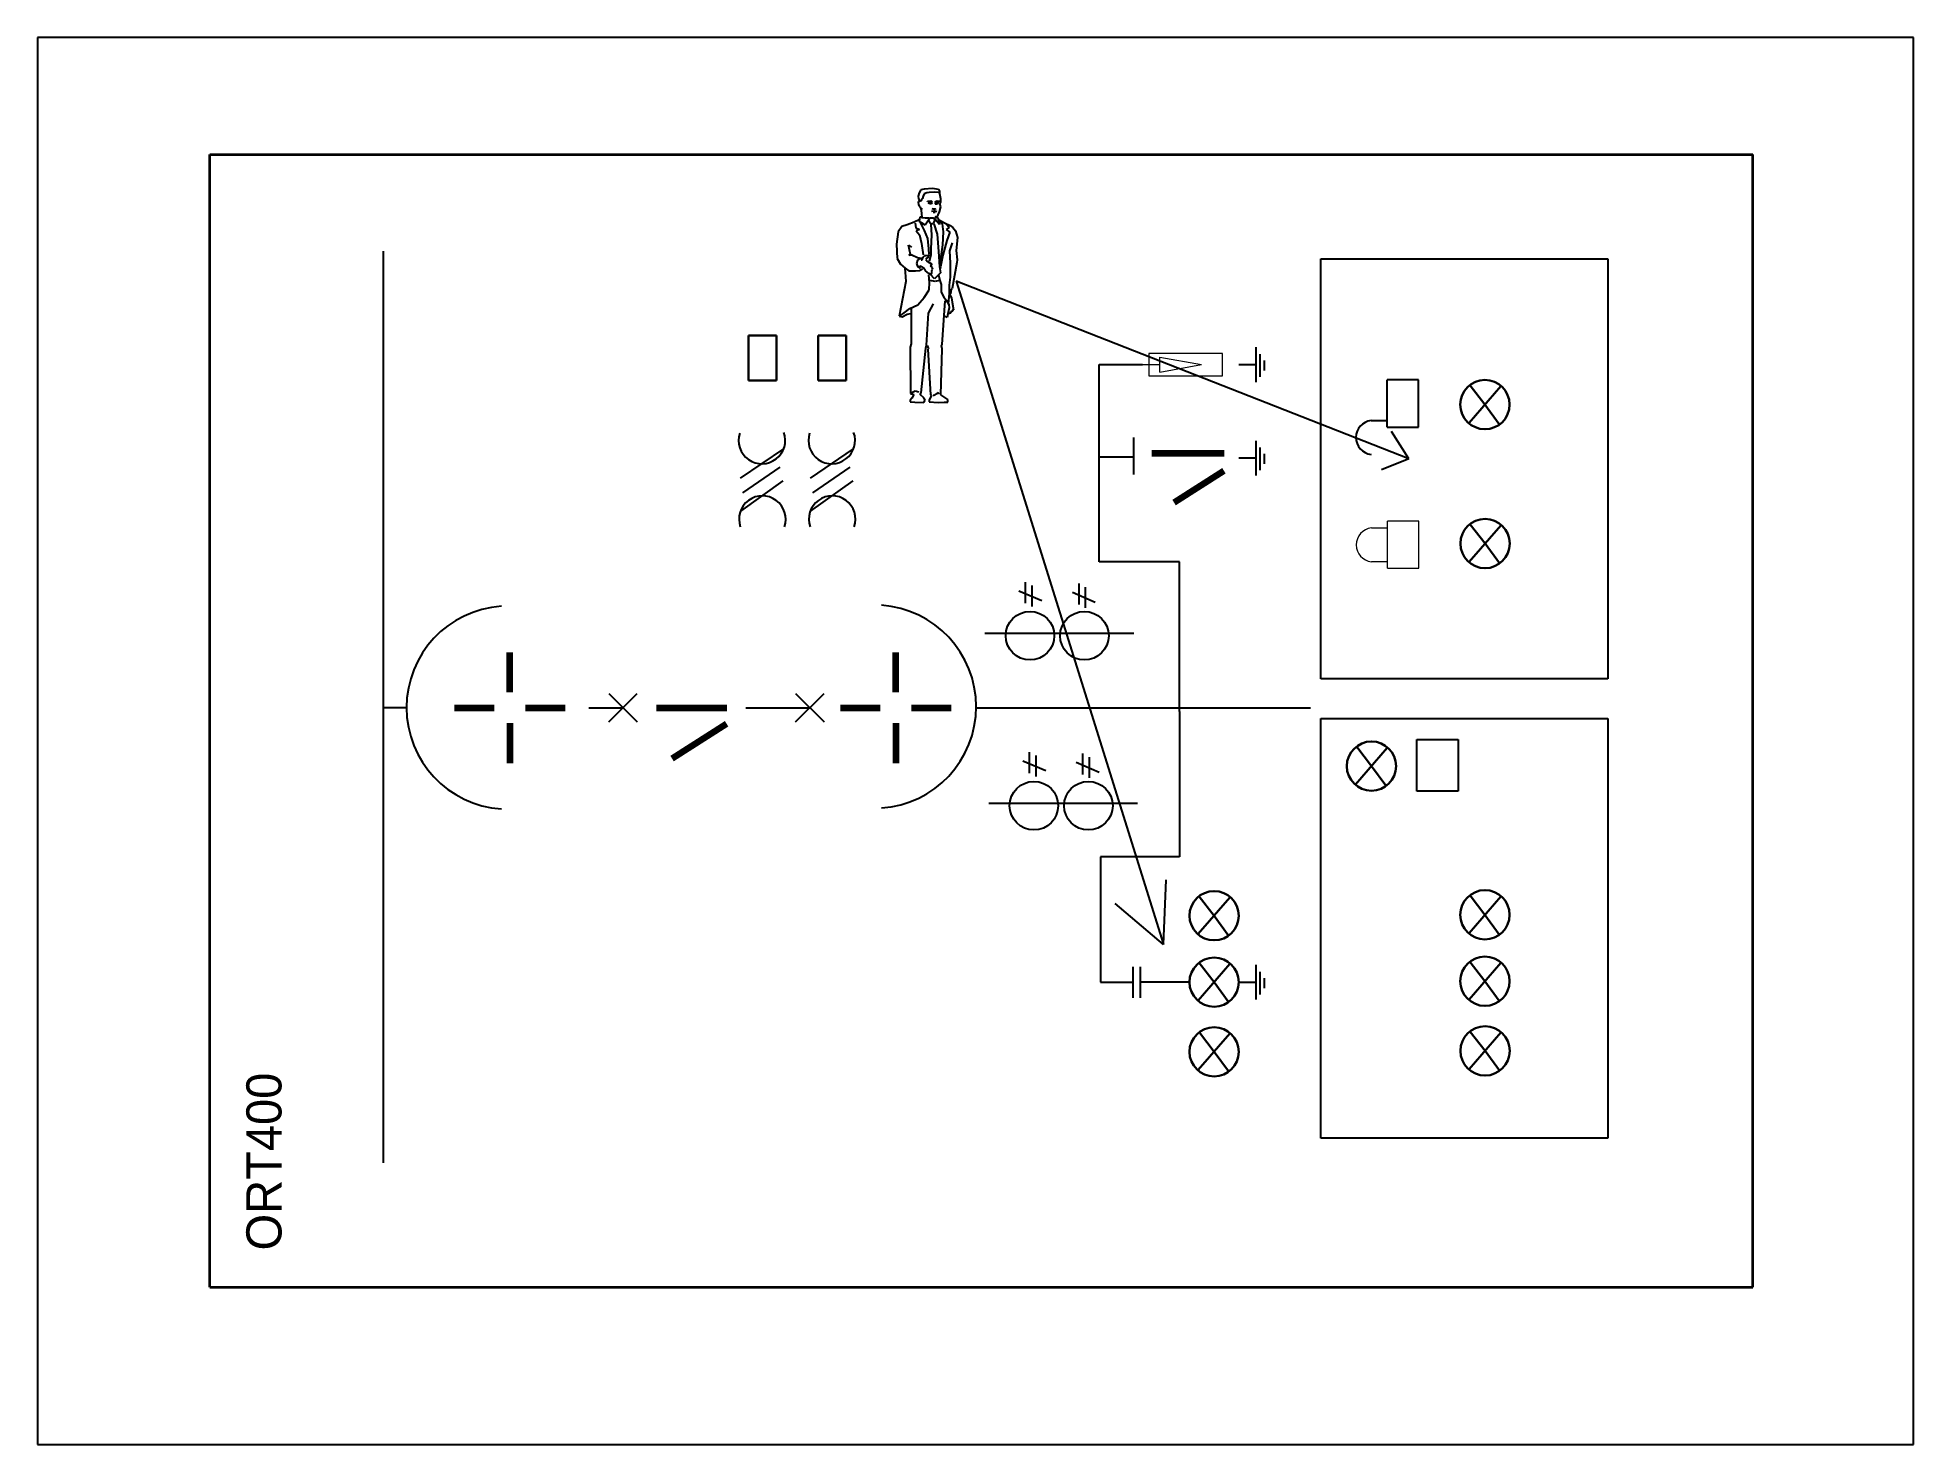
# Model space of a CAD drawing. Header units: millimetres. Extents: x 0 to 1600, y 0 to 1200.
import ezdxf

# ---------------------------------------------------------------- set-up
doc = ezdxf.new("R2010")
doc.units = ezdxf.units.MM
doc.layers.add('6-家具-143', color=143, linetype='Continuous')
doc.layers.add('TOPOVERLAY', color=2, linetype='Continuous')

msp = doc.modelspace()

# ---------------------------------------------------------------- linework, layer by layer
for p, q in [((1600, 1200), (0, 1200)), ((0, 1200), (0, 0)), ((1600, 0), (1600, 1200)), ((783.5, 992.3), (960.4, 426.5)), ((1169.6, 840.7), (783.5, 992.3)), ((1169.6, 840.7), (1154.8, 864)), ((1169.6, 840.7), (1146.3, 831.3)), ((960.4, 426.5), (962.7, 481.7)), ((960.4, 426.5), (919, 461.3)), ((0, 0), (1600, 0))]:
    msp.add_line(p, q)
at = {"color": 5, "lineweight": 35}
for p, q in [((146.9, 134.2), (146.9, 1100.2)), ((146.9, 1100.2), (1462.9, 1100.2)), ((1462.9, 134.2), (1462.9, 1100.2)), ((146.9, 134.2), (1462.9, 134.2))]:
    msp.add_line(p, q, dxfattribs=at)
at = {"color": 56}
for p, q in [((295, 240.3), (295, 1017.9)), ((1039.5, 906.1), (1039.5, 935.8)), ((1042.9, 910.6), (1042.9, 929.9)), ((905.6, 752.8), (905.6, 921)), ((905.6, 921), (942.3, 921)), ((1024.6, 921.1), (1039.4, 921.1)), ((1046.6, 916), (1046.6, 924.6)), ((935, 827.3), (935, 858.8)), ((1039.4, 826.5), (1039.4, 856.1)), ((1042.7, 831), (1042.7, 850.3)), ((935, 842.1), (905.6, 842.1)), ((1024.5, 841.5), (1039.3, 841.5)), ((1046.5, 836.4), (1046.5, 844.9)), ((974, 752.8), (905.6, 752.8)), ((974, 625.1), (974, 752.8)), ((487.3, 616.3), (511.5, 640.4)), ((487.3, 640.4), (511.5, 616.3)), ((646.6, 640.5), (670.9, 616.3)), ((646.6, 616.3), (670.9, 640.5)), ((314.7, 628.4), (295, 628.4)), ((470.1, 628.4), (499.4, 628.4)), ((604.2, 628.4), (658.8, 628.4)), ((800.6, 628.4), (1085.7, 628.4)), ((974, 625.1), (974, 501.2)), ((974, 501.2), (906.5, 501.2)), ((906.5, 501.2), (906.5, 394.2)), ((934.5, 380.9), (934.5, 407.5)), ((940.8, 380.9), (940.8, 407.5)), ((1039.4, 379.4), (1039.4, 409)), ((1042.7, 383.9), (1042.7, 403.2)), ((906.5, 394.2), (934.5, 394.2)), ((982.4, 394.3), (940.8, 394.3)), ((1024.5, 394.3), (1039.3, 394.3)), ((1046.5, 389.2), (1046.5, 397.8))]:
    msp.add_line(p, q, dxfattribs=at)
at = {"color": 252}
for p, q in [((1094.6, 653.1), (1094.6, 1011.1)), ((1094.6, 1011.1), (1339.2, 1011.1)), ((1339.2, 1011.1), (1339.2, 653.1)), ((636.2, 849.3), (599.4, 824.1)), ((695.7, 849.3), (658.9, 824.1)), ((601.7, 811.7), (633.5, 833.6)), ((661.2, 811.7), (693, 833.6)), ((599.8, 796), (636.1, 821.9)), ((659.3, 796), (695.6, 821.9)), ((837, 728.1), (856.6, 719.7)), ((842.7, 717.7), (842.7, 735.5)), ((848.3, 714.8), (848.3, 732.5)), ((882.6, 726.9), (902.2, 718.4)), ((888.3, 716.4), (888.3, 734.2)), ((893.9, 713.5), (893.9, 731.3)), ((808, 692.1), (934.9, 692.1)), ((1339.2, 653.1), (1094.6, 653.1)), ((1094.6, 261.3), (1094.6, 619.2)), ((1094.6, 619.2), (1339.2, 619.2)), ((1339.2, 619.2), (1339.2, 261.3)), ((1176.4, 557.2), (1176.4, 601.3)), ((1176.4, 601.3), (1211.7, 601.3)), ((1211.7, 601.3), (1211.7, 557.2)), ((840.4, 583.1), (860, 574.7)), ((846, 572.7), (846, 590.4)), ((851.7, 569.7), (851.7, 587.5)), ((886, 581.9), (905.6, 573.4)), ((891.6, 571.4), (891.6, 589.2)), ((897.3, 568.5), (897.3, 586.3)), ((811.4, 547.1), (938.3, 547.1)), ((1211.7, 557.2), (1176.4, 557.2)), ((1339.2, 261.3), (1094.6, 261.3))]:
    msp.add_line(p, q, dxfattribs=at)
at = {"color": 250, "lineweight": 30}
for p, q in [((665.9, 907.5), (665.9, 945.8)), ((665.9, 945.8), (689.7, 945.8)), ((689.7, 945.8), (689.7, 907.5)), ((689.7, 907.5), (665.9, 907.5)), ((1221, 871.3), (1248, 902.5)), ((1234.5, 886.9), (1222, 903.2)), ((1234.5, 886.9), (1246.7, 870.3)), ((950.3, 845.6), (1012, 845.6)), ((1124.2, 563), (1151.2, 594.2)), ((1137.7, 578.6), (1125.1, 594.9)), ((1137.7, 578.6), (1149.9, 562)), ((990, 435.4), (1017, 466.6)), ((1003.5, 451), (990.9, 467.4)), ((1221, 436.2), (1248, 467.3)), ((1234.5, 451.8), (1222, 468.1)), ((1003.5, 451), (1015.6, 434.4)), ((1234.5, 451.8), (1246.7, 435.1)), ((1221, 379.5), (1248, 410.7)), ((1234.5, 395.1), (1222, 411.4)), ((1234.5, 395.1), (1246.7, 378.5)), ((1234.6, 335.7), (1222, 352)), ((990, 319.4), (1017, 350.5)), ((1003.5, 334.9), (991, 351.3)), ((1221.1, 320.1), (1248.1, 351.3)), ((1003.5, 334.9), (1015.7, 318.3)), ((1234.6, 335.7), (1246.8, 319.1))]:
    msp.add_line(p, q, dxfattribs=at)
at = {"color": 56, "lineweight": 20}
for p, q in [((1010.8, 930.6), (947.7, 930.6)), ((947.7, 930.6), (947.7, 911.4)), ((1010.8, 911.4), (1010.8, 930.6)), ((942.3, 921), (957.1, 921)), ((957.1, 914.6), (957.1, 927.3)), ((957.1, 927.3), (992.8, 921)), ((957.1, 914.6), (992.8, 921)), ((947.7, 911.4), (1010.8, 911.4))]:
    msp.add_line(p, q, dxfattribs=at)
at = {"color": 88}
for p, q in [((1151.2, 867.7), (1151.2, 907.9)), ((1177.9, 907.9), (1151.2, 907.9)), ((1177.9, 867.7), (1177.9, 907.9)), ((1137.4, 873.4), (1151.2, 873.4)), ((1151.2, 867.7), (1177.9, 867.7))]:
    msp.add_line(p, q, dxfattribs=at)
at = {"color": 250, "lineweight": 100}
for p, q in [((950.3, 845.6), (1012, 845.6)), ((355.7, 628.4), (389.6, 628.4)), ((369.4, 628.4), (389.6, 628.4)), ((416.2, 628.4), (439.3, 628.4)), ((416.2, 628.4), (450.1, 628.4)), ((527.9, 628.3), (588, 628.3)), ((527.9, 628.3), (588, 628.3)), ((684.9, 628.4), (718.8, 628.4)), ((698.6, 628.4), (718.8, 628.4)), ((745.4, 628.4), (779.3, 628.4)), ((745.4, 628.4), (768.5, 628.4))]:
    msp.add_line(p, q, dxfattribs=at)
at = {"color": 3, "lineweight": 30}
msp.add_line((969.3, 803.5), (1011.7, 830.5), dxfattribs=at)
at = {"color": 18, "lineweight": 0}
for p, q in [((1151.5, 747.3), (1151.5, 787.4)), ((1178.2, 787.4), (1151.5, 787.4)), ((1178.2, 747.3), (1178.2, 787.4)), ((1137.7, 781.7), (1151.5, 781.7)), ((1137.7, 753), (1151.5, 753)), ((1151.5, 747.3), (1178.2, 747.3))]:
    msp.add_line(p, q, dxfattribs=at)
at = {"color": 1, "lineweight": 30}
for p, q in [((1234.6, 768.4), (1222, 784.7)), ((1221.1, 752.8), (1248.1, 783.9)), ((1234.6, 768.4), (1246.8, 751.7)), ((990, 378.8), (1017, 409.9)), ((1003.5, 394.3), (990.9, 410.7)), ((1003.5, 394.3), (1015.6, 377.7))]:
    msp.add_line(p, q, dxfattribs=at)
at = {"color": 250, "lineweight": 30}
for centre in [(1234.5, 886.9), (1137.7, 578.6), (1003.5, 451), (1234.5, 451.8), (1234.5, 395.1), (1003.5, 334.9), (1234.6, 335.7)]:
    msp.add_circle(centre, 21, dxfattribs=at)
at = {"color": 1, "lineweight": 30}
for centre in [(1234.6, 768.4), (1003.5, 394.3)]:
    msp.add_circle(centre, 21, dxfattribs=at)
at = {"color": 252}
for centre in [(846.5, 689.8), (892.9, 689.8), (849.8, 544.8), (896.3, 544.8)]:
    msp.add_circle(centre, 20.7, dxfattribs=at)
at = {"color": 88}
msp.add_arc((1139, 858.9), 14.5, 96.3558, 263.6442, dxfattribs=at)
at = {"color": 252}
for centre, start, end in [((617.9, 856.4), 162.0487, 20.1121), ((677.4, 856.4), 162.0487, 20.1121), ((618.2, 789.2), 340.9683, 199.0317), ((677.8, 789.2), 340.9683, 199.0317)]:
    msp.add_arc(centre, 19.9, start, end, dxfattribs=at)
at = {"color": 18, "lineweight": 0}
msp.add_arc((1139.3, 767.3), 14.5, 96.3558, 263.6442, dxfattribs=at)
at = {"color": 56}
for centre, start, end in [((401.3, 628.5), 93.7682, 266.2318), ((714, 629.3), 273.7682, 86.2318)]:
    msp.add_arc(centre, 86.6, start, end, dxfattribs=at)
at = {"layer": '6-家具-143', "color": 143}
for p, q in [((751.9, 1067.4), (751.2, 1064.6)), ((751.2, 1064.6), (751.5, 1062.3)), ((751.5, 1060.2), (751.2, 1059.3)), ((751.2, 1059.3), (751.5, 1057.5)), ((751.5, 1062.3), (752.2, 1061)), ((752.2, 1060.9), (751.5, 1060.2)), ((751.5, 1057.5), (752, 1056.2)), ((753.4, 1070), (751.9, 1067.4)), ((752, 1056.2), (753, 1055.1)), ((753, 1060.6), (752.2, 1060.9)), ((753.5, 1059.9), (753, 1060.6)), ((756.2, 1070.8), (753.4, 1070)), ((753.9, 1060.9), (753.5, 1060.7)), ((754.9, 1062.6), (753.9, 1061.7)), ((753.9, 1061.7), (753.9, 1060.9)), ((755.3, 1064.6), (754.9, 1062.6)), ((756.3, 1066.7), (755.3, 1064.6)), ((763.4, 1071.1), (756.2, 1070.8)), ((758.4, 1067.5), (756.3, 1066.7)), ((760.4, 1067.9), (758.4, 1067.5)), ((759.1, 1060.2), (758.7, 1059.5)), ((762, 1060.5), (759.1, 1060.2)), ((759.5, 1059.3), (760.7, 1059.4)), ((761.4, 1058.1), (759.5, 1058.7)), ((764.8, 1068), (760.4, 1067.9)), ((760.7, 1059.4), (762.3, 1059.2)), ((761.8, 1058.8), (761, 1058.5)), ((762.6, 1058.1), (761.4, 1058.1)), ((762.3, 1058.3), (761.8, 1058.8)), ((763.2, 1059.5), (762, 1060.5)), ((762.3, 1059.2), (763.1, 1058.7)), ((763.1, 1058.7), (762.6, 1058.1)), ((768.4, 1070.3), (763.4, 1071.1)), ((768.8, 1067.8), (764.8, 1068)), ((767.4, 1060.5), (765.3, 1059.6)), ((766.8, 1059.3), (765.3, 1058.7)), ((765.3, 1058.7), (765.7, 1058.1)), ((765.7, 1058.1), (766.7, 1058.2)), ((767.2, 1059.1), (766.6, 1058.4)), ((766.7, 1058.2), (768.5, 1058.7)), ((768.9, 1059.2), (766.8, 1059.3)), ((767.7, 1058.9), (767.2, 1059.1)), ((769.6, 1060), (767.4, 1060.5)), ((769.7, 1069), (768.4, 1070.3)), ((769.3, 1067.1), (768.8, 1067.8)), ((769.5, 1066.8), (769.7, 1069)), ((770.3, 1062.5), (769.5, 1066.8)), ((769.7, 1058.5), (770.3, 1059.7)), ((770.4, 1055.6), (769.7, 1058.5)), ((770.3, 1059.7), (770.3, 1062.5)), ((741.8, 1040.3), (737.1, 1038.7)), ((747.8, 1042.4), (741.8, 1040.3)), ((751.9, 1044.6), (747.8, 1042.4)), ((748.5, 1041.7), (749.1, 1037.8)), ((752, 1043.2), (752.6, 1045.1)), ((753.9, 1042), (752, 1043.2)), ((752.3, 1043.5), (756.2, 1035.5)), ((752.6, 1045.1), (752.9, 1047.2)), ((752.7, 1055.2), (753.6, 1052.9)), ((752.9, 1047.2), (753.8, 1047.1)), ((753, 1055.1), (753.7, 1054.2)), ((753.6, 1052.9), (754, 1049.2)), ((753.7, 1054.2), (754.3, 1053.9)), ((754.3, 1047.1), (753.9, 1046.6)), ((753.9, 1046.6), (757, 1046.1)), ((757.1, 1039.9), (753.9, 1042)), ((754, 1049.2), (754.2, 1047.1)), ((754.3, 1053.9), (754.4, 1054.5)), ((757, 1046.1), (760.5, 1046.1)), ((761, 1045.8), (757.1, 1039.9)), ((761.5, 1041.4), (760.3, 1044.1)), ((764.2, 1045.9), (761, 1045.8)), ((763.1, 1040.8), (761.5, 1041.4)), ((761.8, 1040.5), (762.6, 1031.6)), ((764.5, 1051.8), (762.5, 1051.5)), ((763.9, 1053.7), (762.9, 1054.1)), ((763.8, 1041.3), (763.1, 1040.8)), ((765.2, 1044.4), (763.8, 1041.3)), ((766, 1053.6), (763.9, 1053.7)), ((765.6, 1050.8), (763.9, 1050.7)), ((765.8, 1044.4), (764.2, 1045.9)), ((765.3, 1051.9), (764.5, 1051.8)), ((764.6, 1041.2), (767.4, 1032.3)), ((767.3, 1046.3), (765.1, 1046)), ((766.9, 1051.4), (765.3, 1051.9)), ((765.6, 1046.4), (766.2, 1047.4)), ((769.4, 1040.6), (765.8, 1044.4)), ((766.2, 1054), (766, 1053.6)), ((766.2, 1047.4), (767.2, 1047.6)), ((766.5, 1046.9), (767.4, 1046.9)), ((767.2, 1047.6), (768.2, 1048.8)), ((767.2, 1046.6), (767.3, 1046.3)), ((767.4, 1046.9), (768, 1046.5)), ((768, 1046.5), (769.4, 1040.6)), ((768.2, 1048.8), (769.4, 1051.2)), ((768.5, 1044.9), (773.5, 1041.9)), ((769.4, 1051.2), (770.4, 1055.6)), ((769.4, 1043.7), (771.7, 1041)), ((771.7, 1041), (772.4, 1034.4)), ((773.5, 1041.9), (778.3, 1039.8)), ((774.4, 1041.4), (777.4, 1038)), ((734.1, 1034.2), (732.7, 1023.7)), ((737.1, 1038.7), (734.1, 1034.2)), ((749.1, 1037.8), (752.1, 1036.2)), ((752.1, 1036.2), (749.4, 1035.1)), ((749.4, 1035.1), (752.1, 1031.6)), ((752.1, 1031.6), (753.9, 1024.4)), ((753.9, 1024.4), (755.5, 1014.6)), ((756.2, 1035.5), (759.2, 1028.7)), ((759.2, 1028.7), (759.9, 1019.8)), ((762.6, 1031.6), (762, 1019.8)), ((767.4, 1032.3), (768.5, 1017.5)), ((772.4, 1034.4), (771.9, 1023.2)), ((775.6, 1026.9), (772.2, 1014.3)), ((777.4, 1038), (774.9, 1036.2)), ((774.9, 1036.2), (778.1, 1033.9)), ((778.1, 1033.9), (775.6, 1026.9)), ((778.1, 1018), (780.4, 1024.8)), ((778.3, 1039.8), (780.8, 1038)), ((780.8, 1038), (782.9, 1035.1)), ((782.9, 1035.1), (784.7, 1029.4)), ((784.7, 1029.4), (783.6, 1018.4)), ((732.7, 1023.7), (733.2, 1011.6)), ((733.2, 1011.6), (736.1, 1006.8)), ((744.6, 1014.8), (742.8, 1022.8)), ((742.8, 1022.8), (745.3, 1021.2)), ((743, 1014.3), (744.6, 1014.8)), ((745.7, 1014.3), (743, 1014.3)), ((750.5, 1012.1), (745.7, 1014.3)), ((750.1, 1007.3), (750.7, 1010.2)), ((754.2, 1011.6), (750.5, 1012.1)), ((750.7, 1010.2), (752.8, 1011.4)), ((752.8, 1011.4), (754.2, 1011.6)), ((753.7, 1010.4), (754.6, 1010.5)), ((754.6, 1010.5), (755.5, 1012.7)), ((755.5, 1012.7), (756.8, 1014.1)), ((756.8, 1014.1), (758, 1014.1)), ((758.5, 1011.9), (757.6, 1010.8)), ((757.6, 1010.8), (759.1, 1009.1)), ((758, 1014.1), (759.8, 1014.5)), ((759.9, 1012.6), (758.5, 1011.9)), ((759.1, 1009.1), (762.4, 1007.1)), ((759.8, 1014.5), (760.3, 1013.6)), ((759.9, 1019.8), (760.1, 1015)), ((760.3, 1013.6), (759.9, 1012.6)), ((761.8, 1014.6), (760.6, 1009.2)), ((762, 1019.8), (761.8, 1014.6)), ((768.5, 1017.5), (769.2, 1004.5)), ((771.9, 1023.2), (769.7, 1007.3)), ((772.2, 1014.3), (770.1, 1004.5)), ((778.6, 1007.5), (778.1, 1018)), ((783.6, 1018.4), (784.3, 1010.5)), ((784.3, 1010.5), (784, 1008)), ((740.5, 992), (735, 962.2)), ((736.1, 1006.8), (740, 1003.4)), ((739.8, 1002.9), (740, 1000)), ((740, 1003.4), (743, 1001.1)), ((740, 1000), (740.5, 992)), ((743, 1001.1), (748.9, 1001.1)), ((748.9, 1001.1), (752.3, 1001.3)), ((751, 1004.1), (750.1, 1007.3)), ((753, 1002.9), (751, 1004.1)), ((753.7, 1004.9), (751.6, 1004.4)), ((752.3, 1001.3), (754.8, 1002.7)), ((755.7, 1003.5), (753.7, 1004.9)), ((757.4, 1000.9), (755.7, 1003.5)), ((760.3, 998.6), (757.4, 1000.9)), ((762, 998), (760.3, 998.6)), ((760.8, 991.1), (760.3, 997.7)), ((765.6, 992), (761, 992.7)), ((762.6, 1005.7), (761.3, 1005.4)), ((761.3, 1005.4), (763.3, 1003.5)), ((765.1, 994.1), (761.5, 997.9)), ((762.6, 999), (762, 998)), ((762.4, 1007.1), (762.6, 1005.7)), ((763.1, 1001.2), (762.4, 1000.4)), ((762.4, 1000.4), (762.6, 999)), ((763.1, 1002.7), (762.5, 1002.2)), ((762.5, 1002.2), (763.1, 1001.2)), ((763.3, 1003.5), (763.1, 1002.7)), ((770.1, 999.3), (765.1, 994.1)), ((769.2, 992.9), (765.6, 992)), ((768.5, 997.5), (769.7, 992.7)), ((769.2, 1004.5), (770.1, 999.3)), ((770.1, 1004.5), (769.7, 1002.3)), ((769.7, 992.7), (770.6, 989.3)), ((777.9, 988.8), (778.6, 995.6)), ((778.6, 1001.3), (778.6, 1007.5)), ((778.6, 995.6), (778.6, 1001.3)), ((784, 1008), (780.1, 985.9)), ((750.7, 972), (756.2, 978.3)), ((756.2, 978.3), (760.5, 984.9)), ((760.5, 984.9), (760.8, 991.1)), ((770.6, 989.3), (770.6, 982.9)), ((770.6, 982.9), (772.9, 978.6)), ((772.9, 978.6), (775.4, 975.8)), ((777, 972.9), (777.9, 981.8)), ((778.1, 981.5), (777.4, 981.5)), ((777.9, 981.8), (777.9, 988.8)), ((777.9, 981.2), (779.4, 977.9)), ((778.8, 981.5), (778.1, 981.5)), ((779.2, 985.4), (778.8, 981.5)), ((780.1, 985.9), (779.2, 985.4)), ((779.4, 977.9), (780.1, 974.4)), ((735, 962.2), (737.5, 961.9)), ((735.9, 962.8), (739.3, 965.1)), ((737.5, 961.9), (741.6, 964)), ((739.3, 965.1), (743.9, 969)), ((741.6, 964), (744.8, 964.7)), ((743.9, 969), (750.7, 972)), ((745, 969.7), (745, 938.8)), ((758.3, 937.7), (759.9, 964.9)), ((759.9, 964.9), (764.2, 972.9)), ((771.6, 938.2), (774, 975.5)), ((775.8, 961.2), (773.3, 962.2)), ((775.4, 975.8), (777.2, 972.4)), ((776.5, 964.2), (775.8, 961.2)), ((777.6, 969.4), (776.5, 964.2)), ((778.6, 964.8), (776.9, 964.3)), ((777.2, 972.4), (777.6, 969.4)), ((778.8, 965.9), (778.6, 964.8)), ((779.8, 966), (778.8, 965.9)), ((780.3, 967.4), (779.8, 966)), ((780.1, 974.4), (781.1, 967.7)), ((781.1, 967.7), (780.3, 967.4)), ((745, 938.8), (744.2, 935.8)), ((744.2, 935.8), (744.7, 896.4)), ((753.8, 896.9), (757.5, 935)), ((757.5, 935), (758.3, 937.7)), ((758.8, 937.2), (759.9, 934.5)), ((759.9, 934.5), (759.4, 934.2)), ((759.4, 934.2), (761.5, 895.3)), ((770.3, 895.3), (771.6, 934.5)), ((771.1, 936.9), (771.6, 938.2)), ((771.6, 934.5), (771.1, 936.9)), ((744.7, 896.4), (747.4, 895.6)), ((748.4, 898.5), (745.8, 896.9)), ((751.6, 897.5), (748.4, 898.5)), ((752.7, 895.6), (753.8, 896.9)), ((768.2, 897.2), (764.4, 894.8)), ((768.7, 895.9), (768.2, 897.2)), ((745.8, 892.4), (744.2, 890.8)), ((744.2, 890.8), (744.2, 889.2)), ((744.2, 889.2), (748.2, 888.9)), ((747.4, 895.6), (745.8, 892.4)), ((748.2, 888.9), (755.9, 888.7)), ((755.9, 892.7), (752.7, 895.6)), ((757, 890.8), (755.9, 892.7)), ((755.9, 888.7), (757, 890.8)), ((762.6, 895.1), (760.4, 890.8)), ((760.4, 890.8), (760.4, 889.2)), ((760.4, 889.2), (768.2, 888.7)), ((761.5, 895.3), (762.6, 895.1)), ((764.4, 894.8), (763.9, 894.8)), ((768.2, 888.7), (773.2, 888.9)), ((776.4, 891.3), (770.3, 895.3)), ((773.2, 888.9), (776.4, 888.9)), ((776.4, 888.9), (776.4, 891.3))]:
    msp.add_line(p, q, dxfattribs=at)
at = {"layer": 'TOPOVERLAY', "color": 3, "linetype": 'Continuous', "lineweight": 30}
for p, q in [((606.3, 907.5), (606.3, 945.8)), ((606.3, 945.8), (630.2, 945.8)), ((630.2, 945.8), (630.2, 907.5)), ((630.2, 907.5), (606.3, 907.5))]:
    msp.add_line(p, q, dxfattribs=at)
at = {"layer": 'TOPOVERLAY', "color": 3, "linetype": 'Continuous', "lineweight": 100}
msp.add_line((969.3, 803.5), (1011.7, 830.5), dxfattribs=at)
at = {"layer": 'TOPOVERLAY', "color": 250, "linetype": 'Continuous', "lineweight": 100}
for p, q in [((402.9, 641.7), (402.9, 675.6)), ((732.1, 641.7), (732.1, 675.6)), ((402.9, 615.1), (402.9, 581.2)), ((541.4, 585.1), (587.6, 614.5)), ((541.4, 585.1), (587.6, 614.5)), ((732.1, 615.1), (732.1, 581.2))]:
    msp.add_line(p, q, dxfattribs=at)

# ---------------------------------------------------------------- texts
at = {"insert": (178.1, 165.5), "char_height": 30, "width": 3011.936, "attachment_point": 1, "rotation": 90}
msp.add_mtext('ORT400', dxfattribs=at)

doc.saveas('drawing.dxf')
